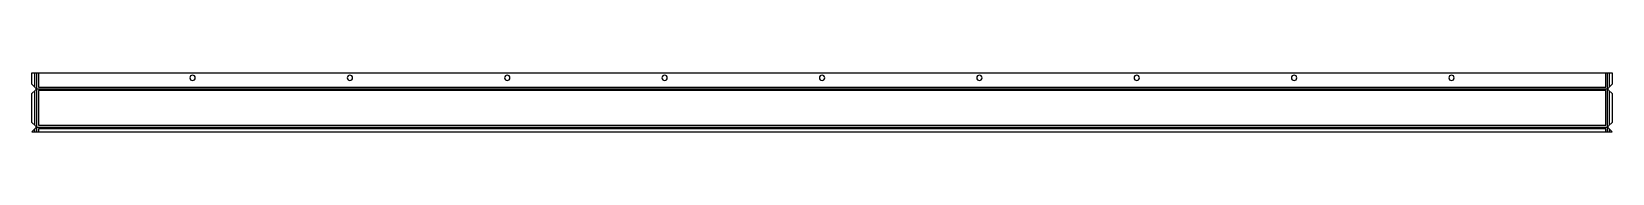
# Model space of a CAD drawing. Header units: millimetres. Extents: x 0 to 1004, y 0 to 38.
import ezdxf

# ---------------------------------------------------------------- set-up
doc = ezdxf.new("R2010")
doc.units = ezdxf.units.MM

msp = doc.modelspace()

# ---------------------------------------------------------------- linework, layer by layer
at = {"layer": 'BEND'}
for p, q in [((3.1, 37.5), (3.1, 27.4)), ((1001.3, 27.4), (1001.3, 37.5)), ((2.7, 27.4), (1001.7, 27.4)), ((3.1, 27.4), (3.1, 3.1)), ((1001.3, 3.1), (1001.3, 27.4)), ((2.7, 3.1), (1001.7, 3.1)), ((3.1, 3.1), (3.1, 0)), ((1001.3, 0), (1001.3, 3.1))]:
    msp.add_line(p, q, dxfattribs=at)
at = {"layer": 'BEND_EXTENT'}
for p, q in [((1.9, 28.6), (1.9, 37.5)), ((4.2, 37.5), (4.2, 28.5)), ((1000.2, 28.5), (1000.2, 37.5)), ((1002.5, 37.5), (1002.5, 28.6)), ((1.9, 4.3), (1.9, 26.2)), ((4.2, 28.5), (1000.2, 28.5)), ((1002.5, 26.2), (1002.5, 4.3)), ((1.9, 0), (1.9, 1.9)), ((4.2, 2), (4.2, 0)), ((1000.2, 2), (4.2, 2)), ((1000.2, 0), (1000.2, 2)), ((1002.5, 1.9), (1002.5, 0))]:
    msp.add_line(p, q, dxfattribs=at)
msp.add_lwpolyline([(1000.2, 4.3), (1000.2, 26.3), (4.2, 26.3), (4.2, 4.3)], close=True, dxfattribs=at)
at = {"layer": 'INTERIOR_PROFILES', "extrusion": (0, 0, -1)}
for centre in [(-102.2, 34.5), (-202.2, 34.5), (-302.2, 34.5), (-402.2, 34.5), (-502.2, 34.5), (-602.2, 34.5), (-702.2, 34.5), (-802.2, 34.5), (-902.2, 34.5)]:
    msp.add_circle(centre, 1.7, dxfattribs=at)
at = {"layer": 'OUTER_PROFILES'}
msp.add_lwpolyline([(1004.5, 24.2), (1002, 26.7, -0.414214), (1002, 28.1), (1004.5, 30.6), (1004.5, 37.5), (-0.1, 37.5), (-0.1, 30.6), (2.4, 28.1, -0.414214), (2.4, 26.7), (-0.1, 24.2), (-0.1, 6.3), (2.4, 3.8, -0.414214), (2.4, 2.4), (0, 0), (1004.4, 0), (1002, 2.4, -0.414214), (1002, 3.8), (1004.5, 6.3)], format="xyb", close=True, dxfattribs=at)

doc.saveas('drawing.dxf')
